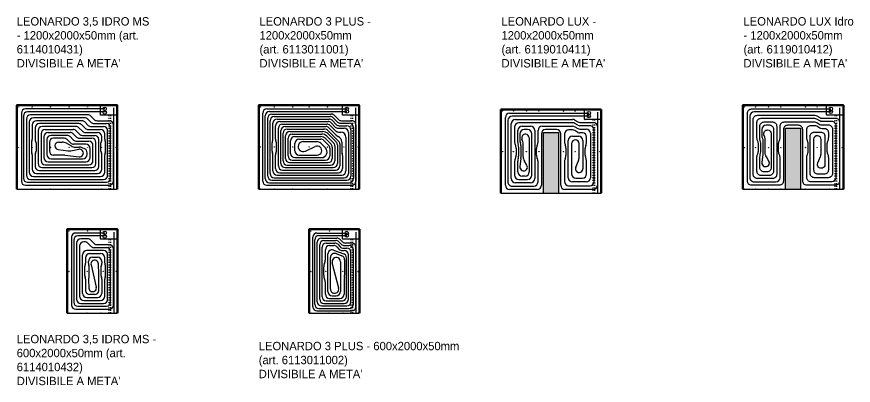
# Model space of a CAD drawing. Extents: x -1 to 18643, y 295 to 13407.
# Drawn here: x 8662 to 18643, y 8974 to 13372 of the extents above; entities that cross this region are included whole.
import ezdxf

# ---------------------------------------------------------------- set-up
doc = ezdxf.new("R2010")
doc.units = 0
doc.linetypes.add('ACAD_ISO03W100', pattern=[30, 12, -18])
doc.layers.get('0').update_dxf_attribs({"linetype": 'CONTINUOUS'})
doc.layers.add('Pannelli Leonardo', color=7, linetype='CONTINUOUS')
doc.styles.add('STYLE1', font='style1')

# ---------------------------------------------------------------- blocks, each defined once
blk = doc.blocks.new('LEO_30_120')
for p, q in [((-200, -115), (-200, 0)), ((0, -120), (-195, -120))]:
    blk.add_line(p, q)
at = {"color": 200}
for p, q in [((-1152.4, -905), (-1152.4, -95)), ((-1102.4, -45), (-150, -45)), ((-1072.4, -75), (-150, -75)), ((-1122.4, -875), (-1122.4, -125)), ((-1092.4, -845), (-1092.4, -155)), ((-1065, -815), (-1065, -185)), ((-1042.4, -105), (-335.5, -105)), ((-1015, -135), (-348, -135)), ((-980, -165), (-360.4, -165)), ((-950, -195), (-372.8, -195)), ((-325, -179.6), (-274.3, -230.4)), ((-312.6, -149.6), (-261.9, -200.4)), ((-300.2, -119.6), (-249.5, -170.4)), ((-214.1, -185), (-90.1, -185)), ((-1030, -406.2), (-1030, -215)), ((-1000, -406.2), (-1000, -245)), ((-965, -725), (-965, -275)), ((-915, -225), (-385.2, -225)), ((-885.1, -255), (-397.7, -255)), ((-860.1, -285), (-422.5, -285)), ((-362.3, -269.6), (-275, -357)), ((-349.9, -239.6), (-284.2, -305.4)), ((-337.5, -209.6), (-286.7, -260.4)), ((-251.4, -275), (-180.1, -275)), ((-239, -245), (-150.1, -245)), ((-226.5, -215), (-120.1, -215)), ((-100.1, -295), (-100.1, -845)), ((-70.1, -265), (-70.1, -875)), ((-40.1, -235), (-40.1, -905)), ((-935.1, -695), (-935.1, -305)), ((-910.1, -665), (-910.1, -335)), ((-880.1, -635), (-880.1, -365)), ((-850.1, -605), (-850.1, -395)), ((-830.1, -315), (-433.5, -315)), ((-800.1, -345), (-446, -345)), ((-770.1, -375), (-458.4, -375)), ((-401.8, -398.4), (-336.9, -463.3)), ((-389.4, -368.4), (-306.9, -450.9)), ((-377, -338.4), (-276.9, -438.4)), ((-365.9, -308.4), (-246.9, -427.4)), ((-248.8, -320), (-220.1, -320)), ((-160.1, -380), (-160.1, -785)), ((-130.1, -325), (-130.1, -815)), ((-1040.1, -550), (-1040.1, -450)), ((-989.9, -550), (-989.9, -450)), ((-820.1, -575), (-820.1, -425)), ((-769.9, -545), (-769.9, -455)), ((-719.9, -405), (-458.4, -405)), ((-669.9, -435), (-507.6, -435)), ((-643.8, -549), (-525.9, -492.1)), ((-459.9, -454.7), (-404.7, -510)), ((-423, -419.6), (-366.9, -475.7)), ((-322.3, -498.7), (-322.3, -635)), ((-292.3, -486.2), (-292.3, -665)), ((-262.3, -473.8), (-262.3, -695)), ((-232.3, -462.8), (-232.3, -725)), ((-210.1, -440), (-210.1, -550)), ((-1030, -785), (-1030, -593.8)), ((-1000, -755), (-1000, -593.8)), ((-719.9, -595), (-502.3, -595)), ((-352.3, -511.1), (-352.3, -605)), ((-830.1, -685), (-372.3, -685)), ((-800.1, -655), (-402.3, -655)), ((-770.1, -625), (-452.3, -625)), ((-200.1, -602), (-200.1, -755)), ((-915, -775), (-282.3, -775)), ((-885.1, -745), (-312.3, -745)), ((-860.1, -715), (-342.3, -715)), ((-1042.4, -895), (-150.1, -895)), ((-1015, -865), (-180.1, -865)), ((-980, -835), (-210.1, -835)), ((-950, -805), (-250.1, -805)), ((-1102.4, -955), (-90.1, -955)), ((-1072.4, -925), (-120.1, -925))]:
    blk.add_line(p, q, dxfattribs=at)
at = {"color": 252, "linetype": 'ACAD_ISO03W100'}
for p, q in [((-103, -120.2), (-103, -1000)), ((-81, -120.2), (-81, -1000))]:
    blk.add_line(p, q, dxfattribs=at)
at = {"color": 254}
blk.add_line((-1200, -1000), (0, -1000), dxfattribs=at)
blk.add_lwpolyline([(0, -1000), (0, -120.2), (-194.2, -120.2, -0.414214), (-199.2, -115.2), (-199.2, 0), (-1200, 0), (-1200, -1000)], format="xyb")
at = {"lineweight": 50}
blk.add_lwpolyline([(-1200, -1000), (-1200, 0), (0, 0), (0, -1000)], dxfattribs=at)
at = {"color": 30}
blk.add_lwpolyline([(-39.9, -1000), (-39.9, -33.1)], dxfattribs=at)
for centre in [(-1177.5, -20), (-1015, -20), (-795, -20), (-600, -20), (-380, -20), (-1177.5, -500), (-1015, -500), (-795, -500), (-600, -500), (-380, -500), (-185, -500), (-15, -500), (-1177.5, -1000), (-1015, -1000), (-795, -1000), (-600, -1000), (-380, -1000), (-185, -1000), (-15, -1000)]:
    blk.add_circle(centre, 1.75)
at = {"color": 11}
blk.add_circle((-150, -45), 20, dxfattribs=at)
at = {"color": 161}
blk.add_circle((-149.1, -75), 20, dxfattribs=at)
at = {"color": 200}
for centre, radius, start, end in [((-1102.4, -95), 50, 90, 180), ((-1072.4, -125), 50, 90, 180), ((-1042.4, -155), 50, 90, 180), ((-1015, -185), 50, 90, 180), ((-980, -215), 50, 90, 180), ((-950, -245), 50, 90, 180), ((-372.8, -245), 50, 45, 90), ((-360.4, -215), 50, 45, 90), ((-348, -185), 50, 45, 90), ((-335.5, -155), 50, 45, 90), ((-214.1, -135), 50, 225, 270), ((-90.1, -235), 50, 0, 90), ((-915, -275), 50, 90, 180), ((-885.1, -305), 50, 90, 180), ((-860.1, -335), 50, 90, 180), ((-422.5, -365), 80, 45, 90), ((-397.7, -305), 50, 45, 90), ((-385.2, -275), 50, 45, 90), ((-251.4, -225), 50, 225, 270), ((-239, -195), 50, 225, 270), ((-226.5, -165), 50, 225, 270), ((-180.1, -325), 50, 0, 90), ((-150.1, -295), 50, 0, 90), ((-120.1, -265), 50, 0, 90), ((-830.1, -365), 50, 90, 180), ((-800.1, -395), 50, 90, 180), ((-770.1, -425), 50, 90, 180), ((-458.4, -455), 80, 45, 90), ((-446, -425), 80, 45, 90), ((-433.5, -395), 80, 45, 90), ((-248.8, -270), 50, 225, 270), ((-221.9, -303.9), 75, 225, 245.09636), ((-285.1, -440), 75, 0, 65.09636), ((-220.1, -380), 60, 0, 90), ((-990.1, -450), 50, 154.02693, 180), ((-1080, -406.2), 50, 334.02693, 0), ((-950, -406.2), 50, 180, 205.97307), ((-1039.9, -450), 50, 0, 25.97307), ((-719.9, -455), 50, 90, 180), ((-669.9, -495), 60, 90, 295.77714), ((-502.3, -540.8), 54.2, 270, 115.77714), ((-507.6, -502.4), 67.4, 45, 90), ((-458.4, -455), 50, 45, 90), ((-402.3, -511.1), 50, 0, 45), ((-372.3, -498.7), 50, 0, 45), ((-342.3, -486.2), 50, 0, 45), ((-312.3, -473.8), 50, 0, 45), ((-282.3, -462.8), 50, 0, 45), ((-990.1, -550), 50, 180, 205.97307), ((-1080, -593.8), 50, 0, 25.97307), ((-950, -593.8), 50, 154.02693, 180), ((-1039.9, -550), 50, 334.02693, 0), ((-770.1, -575), 50, 180, 270), ((-719.9, -545), 50, 180, 270), ((-452.3, -557.6), 67.4, 270, 45), ((-140.1, -550), 70, 180, 201.78679), ((-270.1, -602), 70, 0, 21.78679), ((-885.1, -695), 50, 180, 270), ((-860.1, -665), 50, 180, 270), ((-830.1, -635), 50, 180, 270), ((-800.1, -605), 50, 180, 270), ((-402.3, -605), 50, 270, 0), ((-372.3, -635), 50, 270, 0), ((-342.3, -665), 50, 270, 0), ((-312.3, -695), 50, 270, 0), ((-980, -785), 50, 180, 270), ((-950, -755), 50, 180, 270), ((-915, -725), 50, 180, 270), ((-282.3, -725), 50, 270, 0), ((-250.1, -755), 50, 270, 0), ((-210.1, -785), 50, 270, 0), ((-1072.4, -875), 50, 180, 270), ((-1042.4, -845), 50, 180, 270), ((-1015, -815), 50, 180, 270), ((-180.1, -815), 50, 270, 0), ((-150.1, -845), 50, 270, 0), ((-120.1, -875), 50, 270, 0), ((-1102.4, -905), 50, 180, 270), ((-90.1, -905), 50, 270, 0)]:
    blk.add_arc(centre, radius, start, end, dxfattribs=at)
blk.add_arc((-195, -115), 5, 180, 270)
blk = doc.blocks.new('LEO_30_60')
at = {"linetype": 'Continuous'}
for p, q in [((-600.5, 0), (-600.5, -1000)), ((-200.3, 0), (-600.5, 0)), ((-200.3, -115.2), (-200.3, 0)), ((-0.5, -120.2), (-195.3, -120.2)), ((-0.5, -1000), (-0.5, -120.2))]:
    blk.add_line(p, q, dxfattribs=at)
at = {"color": 200}
for p, q in [((-555.5, -924.9), (-555.5, -95)), ((-505.5, -45), (-150.5, -45)), ((-483, -75), (-150.5, -75)), ((-533, -894.9), (-533, -125)), ((-503, -864.9), (-503, -155)), ((-473, -834.9), (-473, -185)), ((-453, -105), (-268.6, -105)), ((-423, -135), (-281, -135)), ((-395.5, -165), (-293.5, -165)), ((-355.4, -195), (-305.9, -195)), ((-258.1, -179.6), (-227.4, -210.4)), ((-245.7, -149.6), (-215, -180.4)), ((-233.2, -119.6), (-202.5, -150.4)), ((-179.6, -195), (-120.6, -195)), ((-90.6, -165), (-167.2, -165)), ((-445.5, -804.9), (-445.5, -215)), ((-405.4, -362.4), (-405.4, -245)), ((-375.4, -744.9), (-375.4, -295)), ((-308.3, -248), (-186, -292.5)), ((-278.3, -290.9), (-208.3, -316.3)), ((-270.5, -209.6), (-239.8, -240.4)), ((-204.5, -255), (-180.6, -255)), ((-192, -225), (-150.6, -225)), ((-100.6, -864.9), (-100.6, -275)), ((-70.6, -894.9), (-70.6, -245)), ((-40.6, -924.9), (-40.6, -215)), ((-345.4, -714.9), (-345.4, -337.8)), ((-225.6, -387.8), (-225.6, -744.9)), ((-175.4, -363.3), (-175.4, -550)), ((-153.1, -804.9), (-153.1, -339.5)), ((-130.6, -834.9), (-130.6, -305)), ((-425.6, -550), (-425.6, -450)), ((-246.9, -702.5), (-324, -400.2)), ((-405.4, -774.9), (-405.4, -637.6)), ((-183.1, -605), (-183.1, -774.9)), ((-325.4, -794.9), (-275.6, -794.9)), ((-423, -884.9), (-180.6, -884.9)), ((-395.5, -854.9), (-203.1, -854.9)), ((-355.4, -824.9), (-233.1, -824.9)), ((-505.5, -974.9), (-90.6, -974.9)), ((-483, -944.9), (-120.6, -944.9)), ((-453, -914.9), (-150.6, -914.9))]:
    blk.add_line(p, q, dxfattribs=at)
at = {"color": 252, "linetype": 'ACAD_ISO03W100'}
for p, q in [((-103, -120.2), (-103, -1000)), ((-81, -120.2), (-81, -1000))]:
    blk.add_line(p, q, dxfattribs=at)
at = {"color": 254, "linetype": 'Continuous'}
blk.add_line((-600.5, -1000), (-0.5, -1000), dxfattribs=at)
at = {"lineweight": 50}
blk.add_lwpolyline([(-600.5, -1000), (-600.5, 0), (0, 0), (0, -1000)], dxfattribs=at)
at = {"color": 30}
blk.add_lwpolyline([(-39.9, -1000), (-39.9, -33.1)], dxfattribs=at)
for centre in [(-578.5, -20), (-356.6, -20), (-578.5, -504), (-401.1, -504), (-196.3, -504), (-14.9, -504), (-578.5, -1000), (-361.6, -1000), (-196.3, -1000), (-14.9, -1000)]:
    blk.add_circle(centre, 1.75)
at = {"color": 11}
blk.add_circle((-150.5, -45), 20, dxfattribs=at)
at = {"color": 161}
blk.add_circle((-150.5, -75), 20, dxfattribs=at)
at = {"color": 200}
for centre, radius, start, end in [((-505.5, -95), 50, 90, 180), ((-483, -125), 50, 90, 180), ((-453, -155), 50, 90, 180), ((-423, -185), 50, 90, 180), ((-395.5, -215), 50, 90, 180), ((-355.4, -245), 50, 90, 180), ((-305.9, -245), 50, 45, 90), ((-293.5, -215), 50, 45, 90), ((-281, -185), 50, 45, 90), ((-268.6, -155), 50, 45, 90), ((-179.6, -145), 50, 225, 270), ((-167.2, -115), 50, 225, 270), ((-120.6, -245), 50, 0, 90), ((-90.6, -215), 50, 0, 90), ((-325.4, -295), 50, 70, 180), ((-295.4, -337.8), 50, 70, 180), ((-204.5, -205), 50, 225, 270), ((-192, -175), 50, 225, 270), ((-203.1, -339.5), 50, 0, 70), ((-180.6, -305), 50, 0, 90), ((-150.6, -275), 50, 0, 90), ((-505.4, -362.4), 100, 334.02693, 0), ((-275.6, -387.8), 50, 0, 194.30571), ((-225.4, -363.3), 50, 0, 70), ((-325.6, -450), 100, 154.02693, 180), ((-325.6, -550), 100, 180, 205.97307), ((-505.4, -637.6), 100, 0, 25.97307), ((-83.1, -605), 100, 164.04961, 180), ((-275.4, -550), 100, 344.04961, 0), ((-355.4, -774.9), 50, 180, 270), ((-325.4, -744.9), 50, 180, 270), ((-295.4, -714.9), 50, 180, 14.30571), ((-275.6, -744.9), 50, 270, 0), ((-233.1, -774.9), 50, 270, 0), ((-483, -894.9), 50, 180, 270), ((-453, -864.9), 50, 180, 270), ((-423, -834.9), 50, 180, 270), ((-395.5, -804.9), 50, 180, 270), ((-203.1, -804.9), 50, 270, 0), ((-180.6, -834.9), 50, 270, 0), ((-150.6, -864.9), 50, 270, 0), ((-120.6, -894.9), 50, 270, 0), ((-505.5, -924.9), 50, 180, 270), ((-90.6, -924.9), 50, 270, 0)]:
    blk.add_arc(centre, radius, start, end, dxfattribs=at)
at = {"linetype": 'Continuous'}
blk.add_arc((-195.3, -115.2), 5.01, 180, 270, dxfattribs=at)
blk = doc.blocks.new('LEO_35_120_IDRO')
at = {"color": 93}
for p, q in [((-1145, -95), (-1145, -905)), ((-150, -45), (-1095, -45)), ((-150, -80), (-1070, -80)), ((-1120, -130), (-1120, -870)), ((-1085, -165), (-1085, -835)), ((-352.8, -115), (-1035, -115)), ((-387.8, -150), (-1000, -150)), ((-422.8, -185), (-965, -185)), ((-311.7, -205.4), (-352.4, -164.6)), ((-276.7, -170.4), (-317.4, -129.6)), ((-241.4, -185), (-95, -185)), ((-1050, -200), (-1050, -800)), ((-1015, -235), (-1015, -406.4)), ((-980, -270), (-980, -406.4)), ((-457.8, -220), (-930, -220)), ((-492.8, -255), (-895, -255)), ((-860, -290), (-527.8, -290)), ((-416.7, -310.4), (-457.4, -269.6)), ((-381.7, -275.4), (-422.4, -234.6)), ((-346.7, -240.4), (-387.4, -199.6)), ((-346.4, -290), (-200, -290)), ((-311.4, -255), (-165, -255)), ((-276.4, -220), (-130, -220)), ((-80, -870), (-80, -270)), ((-45, -905), (-45, -235)), ((-945, -305), (-945, -695)), ((-910, -340), (-910, -660)), ((-875, -375), (-875, -625)), ((-825, -325), (-562.8, -325)), ((-597.8, -360), (-790, -360)), ((-632.8, -395), (-760, -395)), ((-521.7, -415.4), (-562.4, -374.6)), ((-486.7, -380.4), (-527.4, -339.6)), ((-451.7, -345.4), (-492.4, -304.6)), ((-451.4, -395), (-305, -395)), ((-416.4, -360), (-270, -360)), ((-381.4, -325), (-235, -325)), ((-185, -406.4), (-185, -375)), ((-150, -406.4), (-150, -340)), ((-115, -835), (-115, -305)), ((-1025, -450), (-1025, -550)), ((-970, -450), (-970, -550)), ((-840, -410), (-840, -590)), ((-810, -445), (-810, -545)), ((-699.8, -440), (-659.6, -440)), ((-551.9, -485.9), (-607.1, -454.1)), ((-556.7, -450.4), (-597.4, -409.6)), ((-375, -465), (-521.4, -465)), ((-486.4, -430), (-340, -430)), ((-290, -660), (-290, -480)), ((-255, -695), (-255, -445)), ((-220, -730), (-220, -410)), ((-195, -550), (-195, -450)), ((-140, -550), (-140, -450)), ((-1015, -593.6), (-1015, -765)), ((-980, -593.6), (-980, -730)), ((-627.5, -595), (-760, -595)), ((-705.5, -529.6), (-585.6, -545)), ((-626.9, -595), (-455.1, -614.7)), ((-589.1, -545), (-552.6, -545)), ((-553.6, -545.1), (-458.9, -525.9)), ((-499.4, -500), (-456.3, -500)), ((-417, -507.6), (-394.4, -516.8)), ((-360, -590), (-360, -567.8)), ((-325, -625), (-325, -515)), ((-185, -765), (-185, -593.6)), ((-150, -800), (-150, -593.6)), ((-825, -675), (-375, -675)), ((-790, -640), (-410, -640)), ((-930, -780), (-270, -780)), ((-895, -745), (-305, -745)), ((-860, -710), (-340, -710)), ((-1035, -885), (-165, -885)), ((-1000, -850), (-200, -850)), ((-965, -815), (-235, -815)), ((-1095, -955), (-95, -955)), ((-1070, -920), (-130, -920))]:
    blk.add_line(p, q, dxfattribs=at)
at = {"color": 252, "linetype": 'ACAD_ISO03W100'}
for p, q in [((-103, -120.2), (-103, -1000)), ((-81, -120.2), (-81, -1000))]:
    blk.add_line(p, q, dxfattribs=at)
at = {"color": 254}
blk.add_line((-1200, -1000), (0, -1000), dxfattribs=at)
blk.add_lwpolyline([(0, -1000), (0, -120.2), (-194.2, -120.2, -0.414214), (-199.2, -115.2), (-199.2, 0), (-1200, 0), (-1200, -1000)], format="xyb")
at = {"lineweight": 50}
blk.add_lwpolyline([(-1200, -1000), (-1200, 0), (0, 0), (0, -1000)], dxfattribs=at)
at = {"color": 30}
blk.add_lwpolyline([(-39.9, -1000), (-39.9, -33.1)], dxfattribs=at)
for centre in [(-1178.7, -20), (-1016.9, -20), (-796.4, -20), (-576, -20), (-355.5, -20), (-1178.7, -504), (-1016.9, -504), (-796.4, -504), (-576, -504), (-355.5, -504), (-190.2, -504), (-13.8, -504), (-1178.7, -1000), (-1016.9, -1000), (-796.4, -1000), (-576, -1000), (-355.5, -1000), (-190.2, -1000), (-13.8, -1000)]:
    blk.add_circle(centre, 1.75)
at = {"color": 11}
blk.add_circle((-149.1, -43), 20, dxfattribs=at)
at = {"color": 161}
blk.add_circle((-149.1, -87.9), 20, dxfattribs=at)
at = {"color": 93}
for centre, radius, start, end in [((-1095, -95), 50, 90, 180), ((-1070, -130), 50, 90, 180), ((-1035, -165), 50, 90, 180), ((-1000, -200), 50, 90, 180), ((-965, -235), 50, 90, 180), ((-422.8, -235), 50, 45, 90), ((-387.8, -200), 50, 45, 90), ((-352.8, -165), 50, 45, 90), ((-241.4, -135), 50, 225, 270), ((-95, -235), 50, 0, 90), ((-930, -270), 50, 90, 180), ((-895, -305), 50, 90, 180), ((-860, -340), 50, 90, 180), ((-527.8, -340), 50, 45, 90), ((-492.8, -305), 50, 45, 90), ((-457.8, -270), 50, 45, 90), ((-346.4, -240), 50, 225, 270), ((-311.4, -205), 50, 225, 270), ((-276.4, -170), 50, 225, 270), ((-200, -340), 50, 0, 90), ((-165, -305), 50, 0, 90), ((-130, -270), 50, 0, 90), ((-825, -375), 50, 90, 180), ((-790, -410), 50, 90, 180), ((-760, -445), 50, 90, 180), ((-632.8, -445), 50, 45, 90), ((-597.8, -410), 50, 45, 90), ((-562.8, -375), 50, 45, 90), ((-451.4, -345), 50, 225, 270), ((-416.4, -310), 50, 225, 270), ((-381.4, -275), 50, 225, 270), ((-305, -445), 50, 0, 90), ((-270, -410), 50, 0, 90), ((-235, -375), 50, 0, 90), ((-975, -450), 50, 154.15807, 180), ((-1065, -406.4), 50, 334.15807, 0), ((-930, -406.4), 50, 180, 205.84193), ((-1020, -450), 50, 0, 25.84193), ((-699.8, -485), 45, 90, 262.49675), ((-659.6, -545), 105, 60, 90), ((-521.4, -415), 50, 225, 270), ((-499.4, -395), 105, 240, 270), ((-486.4, -380), 50, 225, 270), ((-375, -515), 50, 0, 90), ((-340, -480), 50, 0, 90), ((-145, -450), 50, 154.15807, 180), ((-235, -406.4), 50, 334.15807, 0), ((-100, -406.4), 50, 180, 205.84193), ((-190, -450), 50, 0, 25.84193), ((-975, -550), 50, 180, 205.84193), ((-1065, -593.6), 50, 0, 25.84193), ((-930, -593.6), 50, 154.15807, 180), ((-1020, -550), 50, 334.15807, 0), ((-790, -590), 50, 180, 270), ((-760, -545), 50, 180, 270), ((-450, -570), 45, 263.4671, 101.47256), ((-456.3, -605), 105, 68, 90), ((-410, -590), 50, 270, 0), ((-415, -567.8), 55, 0, 68), ((-145, -550), 50, 180, 205.84193), ((-235, -593.6), 50, 0, 25.84193), ((-100, -593.6), 50, 154.15807, 180), ((-190, -550), 50, 334.15807, 0), ((-895, -695), 50, 180, 270), ((-860, -660), 50, 180, 270), ((-825, -625), 50, 180, 270), ((-375, -625), 50, 270, 0), ((-340, -660), 50, 270, 0), ((-305, -695), 50, 270, 0), ((-965, -765), 50, 180, 270), ((-930, -730), 50, 180, 270), ((-270, -730), 50, 270, 0), ((-235, -765), 50, 270, 0), ((-1070, -870), 50, 180, 270), ((-1035, -835), 50, 180, 270), ((-1000, -800), 50, 180, 270), ((-200, -800), 50, 270, 0), ((-165, -835), 50, 270, 0), ((-130, -870), 50, 270, 0), ((-1095, -905), 50, 180, 270), ((-95, -905), 50, 270, 0)]:
    blk.add_arc(centre, radius, start, end, dxfattribs=at)
blk = doc.blocks.new('LEO_35_60_IDRO')
at = {"linetype": 'Continuous'}
for p, q in [((-600.5, 0), (-600.5, -1000)), ((-200.3, 0), (-600.5, 0)), ((-200.3, -115.2), (-200.3, 0)), ((-0.5, -120.2), (-195.3, -120.2)), ((-0.5, -1000), (-0.5, -120.2))]:
    blk.add_line(p, q, dxfattribs=at)
for p, q in [((-580.6, -20), (-576.4, -20)), ((-578.5, -17.9), (-578.5, -22.1)), ((-358.7, -20), (-354.5, -20)), ((-356.6, -17.9), (-356.6, -22.1))]:
    blk.add_line(p, q)
at = {"color": 93}
for p, q in [((-545.5, -95), (-545.5, -905)), ((-150.5, -45), (-495.5, -45)), ((-150.5, -80), (-470.5, -80)), ((-520.5, -130), (-520.5, -870)), ((-485.5, -165), (-485.5, -835)), ((-353.2, -115), (-435.5, -115)), ((-388.2, -150), (-400.5, -150)), ((-312.2, -205.4), (-352.9, -164.6)), ((-277.2, -170.4), (-315.9, -131.6)), ((-95.5, -185), (-241.8, -185)), ((-450.5, -200), (-450.5, -800)), ((-165.5, -255), (-365.5, -255)), ((-330.5, -290), (-200.5, -290)), ((-130.5, -220), (-276.8, -220)), ((-80.5, -870), (-80.5, -270)), ((-45.5, -905), (-45.5, -235)), ((-415.5, -765), (-415.5, -305)), ((-380.5, -340), (-380.5, -404.2)), ((-345.5, -405), (-345.5, -385)), ((-295.5, -335), (-235.5, -335)), ((-185.5, -385), (-185.5, -404.2)), ((-150.5, -404.2), (-150.5, -340)), ((-115.5, -835), (-115.5, -305)), ((-390.5, -450), (-390.5, -550)), ((-335.5, -550.9), (-335.5, -450.9)), ((-314.3, -425.4), (-251.7, -689.6)), ((-220.5, -534.8), (-225.5, -413.1)), ((-195.5, -450), (-195.5, -550)), ((-140.5, -550), (-140.5, -450)), ((-380.5, -595.8), (-380.5, -730)), ((-220.5, -730), (-220.5, -535)), ((-185.5, -595), (-185.5, -765)), ((-150.5, -800), (-150.5, -595.8)), ((-345.4, -599.4), (-340.4, -702.2)), ((-270.5, -780), (-330.5, -780)), ((-435.5, -885), (-165.5, -885)), ((-400.5, -850), (-200.5, -850)), ((-365.5, -815), (-235.5, -815)), ((-495.5, -955), (-95.5, -955)), ((-470.5, -920), (-130.5, -920))]:
    blk.add_line(p, q, dxfattribs=at)
at = {"color": 252, "linetype": 'ACAD_ISO03W100'}
for p, q in [((-103, -120.2), (-103, -1000)), ((-81, -120.2), (-81, -1000))]:
    blk.add_line(p, q, dxfattribs=at)
at = {"color": 254, "linetype": 'Continuous'}
blk.add_line((-600.5, -1000), (-0.5, -1000), dxfattribs=at)
at = {"lineweight": 50}
blk.add_lwpolyline([(-600.5, -1000), (-600.5, 0), (0, 0), (0, -1000)], dxfattribs=at)
at = {"color": 30}
blk.add_lwpolyline([(-39.9, -1000), (-39.9, -33.1)], dxfattribs=at)
for centre in [(-578.5, -20), (-578.5, -20), (-356.6, -20), (-356.6, -20), (-578.5, -504), (-361.6, -504), (-168.2, -504), (-14.9, -504), (-578.5, -1000), (-361.6, -1000), (-196.3, -1000), (-14.9, -1000)]:
    blk.add_circle(centre, 1.75)
at = {"color": 11}
blk.add_circle((-150.2, -43), 20, dxfattribs=at)
at = {"color": 161}
blk.add_circle((-150.2, -87.9), 20, dxfattribs=at)
at = {"color": 93}
for centre, radius, start, end in [((-495.5, -95), 50, 90, 180), ((-470.5, -130), 50, 90, 180), ((-435.5, -165), 50, 90, 180), ((-400.5, -200), 50, 90, 180), ((-388.2, -200), 50, 45, 90), ((-353.2, -165), 50, 42.13175, 90), ((-241.8, -135), 50, 225, 270), ((-95.5, -235), 50, 0, 90), ((-365.5, -305), 50, 90, 180), ((-330.5, -340), 50, 90, 180), ((-276.8, -170), 50, 225, 270), ((-200.5, -340), 50, 0, 90), ((-165.5, -305), 50, 0, 90), ((-130.5, -270), 50, 0, 90), ((-295.5, -385), 50, 90, 180), ((-270.5, -415), 45, 2.36562, 193.32244), ((-235.5, -385), 50, 0, 90), ((-335.5, -450), 55, 155.38002, 180), ((-435.5, -404.2), 55, 335.38002, 360), ((-290.5, -405), 55, 180, 204.61998), ((-390.5, -450.9), 55, 0, 24.61998), ((-140.5, -450), 55, 155.38002, 180), ((-240.5, -404.2), 55, 335.38002, 0), ((-95.5, -404.2), 55, 180.82606, 204.61998), ((-195.5, -450), 55, 0, 24.61998), ((-335.5, -550), 55, 180, 204.61998), ((-435.5, -595.8), 55, 0, 24.61998), ((-290.5, -596.7), 55, 155.38002, 182.77737), ((-390.5, -550.9), 55, 335.38002, 0), ((-140.5, -550), 55, 180, 204.61998), ((-240.5, -595.8), 55, 0.82606, 24.61998), ((-95.5, -595.8), 55, 155.38002, 179.17394), ((-195.5, -550), 55, 335.38002, 0), ((-295.5, -700), 45, 182.77737, 13.32244), ((-365.5, -765), 50, 180, 270), ((-330.5, -730), 50, 180, 270), ((-270.5, -730), 50, 270, 0), ((-235.5, -765), 50, 270, 0), ((-470.5, -870), 50, 180, 270), ((-435.5, -835), 50, 180, 270), ((-400.5, -800), 50, 180, 270), ((-200.5, -800), 50, 270, 0), ((-165.5, -835), 50, 270, 0), ((-130.5, -870), 50, 270, 0), ((-495.5, -905), 50, 180, 270), ((-95.5, -905), 50, 270, 0)]:
    blk.add_arc(centre, radius, start, end, dxfattribs=at)
at = {"linetype": 'Continuous'}
blk.add_arc((-195.3, -115.2), 5.01, 180, 270, dxfattribs=at)
blk = doc.blocks.new('LEO_LUX_120_IDRO')
at = {"transparency": 33554483}
h = blk.add_hatch(color=253, dxfattribs=at)
h.dxf.hatch_style = 1
h.paths.add_polyline_path([(-510, -275), (-690, -275), (-690, -1000), (-510, -1000)])
at = {"color": 252, "linetype": 'ACAD_ISO03W100'}
for p, q in [((-103, -120.2), (-103, -1000)), ((-81, -120.2), (-81, -1000))]:
    blk.add_line(p, q, dxfattribs=at)
at = {"color": 254}
for p, q in [((-690, -1000), (-690, -275)), ((-690, -275), (-510, -275)), ((-510, -275), (-510, -1000)), ((-1200, -1000), (0, -1000)), ((-690, -1000), (-510, -1000))]:
    blk.add_line(p, q, dxfattribs=at)
blk.add_lwpolyline([(0, -1000), (0, -120.2), (-194.2, -120.2, -0.414214), (-199.2, -115.2), (-199.2, 0), (-1200, 0), (-1200, -1000)], format="xyb")
at = {"lineweight": 50}
blk.add_lwpolyline([(-1200, -1000), (-1200, 0), (0, 0), (0, -1000)], dxfattribs=at)
at = {"color": 93}
blk.add_lwpolyline([(-150, -80), (-1065, -80, 0.414212), (-1115, -130), (-1115, -865, 0.415315), (-1065, -915), (-805, -915, 0.383748), (-755, -865), (-755, -630.6, 0.092989), (-762.1, -592.6), (-765.4, -584.3, -0.092989), (-772.5, -546.2), (-772.5, -465.6, -0.092989), (-765.4, -427.6), (-762.1, -419.3, 0.092989), (-755, -381.2), (-755, -250, -0.414214), (-705, -200), (-342, -200, -0.131652), (-317, -206.7), (-279.5, -228.3, 0.131652), (-254.5, -235), (-180, -235, -0.414214), (-130, -285), (-130, -815, -0.414214), (-180, -865), (-345, -865, -0.414214), (-395, -815), (-395, -370, -0.414214), (-345, -320), (-270, -320, -0.414214), (-220, -370), (-220, -709.8, -1.202394), (-306.1, -689.5), (-273, -612.6, 0.101913), (-264.5, -571.1), (-264.5, -408.7, 0.976787), (-354.5, -406.6), (-354.5, -770, 0.414214), (-304.5, -820), (-225, -820, 0.414214), (-175, -770), (-175, -628.8, 0.092989), (-182.1, -590.7), (-185.4, -582.4, -0.092989), (-192.5, -544.4), (-192.5, -465.6, -0.092989), (-185.4, -427.6), (-182.1, -419.3, 0.092989), (-175, -381.2), (-175, -330, 0.414214), (-225, -280), (-254.5, -280, -0.131652), (-279.5, -273.3), (-317, -251.7, 0.131652), (-342, -245), (-390, -245, 0.414214), (-440, -295), (-440, -379.4, 0.092989), (-432.9, -417.4), (-429.6, -425.7, -0.092989), (-422.5, -463.8), (-422.5, -546.2, -0.092989), (-429.6, -584.3), (-432.9, -592.6, 0.092989), (-440, -630.6), (-440, -860, 0.414214), (-390, -910), (-135, -910, 0.414209), (-85, -860), (-85, -245, 0.414215), (-135, -195), (-254.5, -195, -0.131652), (-279.5, -188.3), (-317, -166.7, 0.131652), (-342, -160), (-985, -160, 0.414214), (-1035, -210), (-1035, -379.4, 0.092989), (-1027.9, -417.4), (-1024.6, -425.7, -0.100212), (-1017.5, -463.8), (-1017.5, -544.4, -0.092989), (-1024.6, -582.4), (-1027.9, -590.7, 0.092989), (-1035, -628.8), (-1035, -785, 0.414214), (-985, -835), (-880, -835, 0.414214), (-830, -785), (-830, -290, 0.414214), (-880, -240), (-922, -240, 0.413719), (-972.1, -290), (-972.1, -363, 0.077368), (-966.2, -397.7, -0.080093), (-960.7, -431.3), (-960.7, -574.8, -0.026977), (-961.3, -586.1), (-971.8, -683.6, 1.376714), (-888.1, -666), (-917.7, -616.2, -0.135077), (-932.5, -562.5), (-932.5, -416.4, 0.081661), (-938, -382.8), (-947.6, -354.4, -0.530741), (-902.6, -295.1, -0.399738), (-860, -340), (-860, -745, -0.414214), (-910, -795), (-945.5, -795, -0.414214), (-995.5, -745), (-995.5, -618.3, -0.076991), (-990.6, -586.6, 0.092093), (-986.2, -556.3), (-986.2, -453.7, 0.074761), (-990.9, -422.8, -0.074761), (-995.5, -391.9), (-995.5, -250, -0.414214), (-945.5, -200), (-845, -200, -0.414214), (-795, -250), (-795, -825, -0.414214), (-845, -875), (-1025, -875, -0.414214), (-1075, -825), (-1075, -170, -0.414214), (-1025, -120), (-342, -120, -0.131652), (-317, -126.7), (-279.5, -148.3, 0.131652), (-254.5, -155), (-95, -155, -0.414214), (-45, -205), (-45, -905, -0.414214), (-95, -955), (-435, -955, -0.414214), (-485, -905), (-485, -290, 0.414214), (-535, -240), (-665, -240, 0.414214), (-715, -290), (-715, -905, -0.414214), (-765, -955), (-1095, -955, -0.414214), (-1145, -905), (-1145, -95, -0.414214), (-1095, -45), (-150, -45)], format="xyb", dxfattribs=at)
at = {"color": 30}
blk.add_lwpolyline([(-39.9, -1000), (-39.9, -33.1)], dxfattribs=at)
at = {"linetype": 'Continuous'}
for centre in [(-1177.5, -20), (-1049, -20), (-894, -20), (-744, -20), (-451, -20), (-312.5, -20), (-1177.5, -505), (-1049, -505), (-894, -505), (-744, -505), (-451, -505), (-312.5, -505), (-15, -505), (-1177.5, -1000), (-1049, -1000), (-894, -1000), (-744, -1000), (-451, -1000), (-312.5, -1000), (-162.5, -1000), (-15, -1000)]:
    blk.add_circle(centre, 1.75, dxfattribs=at)
at = {"color": 161}
blk.add_circle((-150, -80), 20, dxfattribs=at)
at = {"color": 11}
blk.add_circle((-149.1, -43), 20, dxfattribs=at)
blk = doc.blocks.new('LEO_LUX_120')
at = {"transparency": 33554483}
h = blk.add_hatch(color=253, dxfattribs=at)
h.dxf.hatch_style = 1
h.paths.add_polyline_path([(-510, -275), (-690, -275), (-690, -1000), (-510, -1000)])
for p, q in [((-199.2, 0), (-1200, 0)), ((-1200, 0), (-1200, -1000)), ((-199.2, -115.2), (-199.2, 0)), ((0, -120.2), (-194.2, -120.2)), ((0, -1000), (0, -120.2))]:
    blk.add_line(p, q)
at = {"lineweight": 50}
for p, q in [((-1200, -1000), (-1200, 0)), ((-1200, 0), (0, 0)), ((0, 0), (0, -1000))]:
    blk.add_line(p, q, dxfattribs=at)
at = {"color": 152}
for p, q in [((-1145, -905), (-1145, -95)), ((-1095, -45), (-150, -45)), ((-150, -80), (-1065, -80)), ((-1115, -130), (-1115, -865)), ((-1075, -825), (-1075, -170)), ((-1025, -120), (-342, -120)), ((-342, -160), (-985, -160)), ((-317, -126.7), (-279.5, -148.3)), ((-279.5, -188.3), (-317, -166.7)), ((-254.5, -155), (-95, -155)), ((-135, -195), (-254.5, -195)), ((-1035, -210), (-1035, -379.4)), ((-995.5, -391.9), (-995.5, -250)), ((-972.1, -290), (-972.1, -363)), ((-945.5, -200), (-845, -200)), ((-880, -240), (-922, -240)), ((-830, -785), (-830, -290)), ((-795, -250), (-795, -825)), ((-755, -381.2), (-755, -250)), ((-715, -290), (-715, -905)), ((-705, -200), (-342, -200)), ((-535, -240), (-665, -240)), ((-485, -905), (-485, -290)), ((-440, -295), (-440, -379.4)), ((-342, -245), (-390, -245)), ((-317, -206.7), (-279.5, -228.3)), ((-279.5, -273.3), (-317, -251.7)), ((-254.5, -235), (-180, -235)), ((-225, -280), (-254.5, -280)), ((-130, -285), (-130, -815)), ((-85, -860), (-85, -245)), ((-45, -205), (-45, -905)), ((-938, -382.8), (-947.6, -354.4)), ((-860, -340), (-860, -745)), ((-395, -815), (-395, -370)), ((-345, -320), (-270, -320)), ((-220, -370), (-220, -709.8)), ((-175, -381.2), (-175, -330)), ((-1027.9, -417.4), (-1024.6, -425.7)), ((-1017.5, -463.8), (-1017.5, -544.4)), ((-986.2, -556.3), (-986.2, -453.7)), ((-960.7, -431.3), (-960.7, -574.8)), ((-932.5, -562.5), (-932.5, -416.4)), ((-772.5, -546.2), (-772.5, -465.6)), ((-765.4, -427.6), (-762.1, -419.3)), ((-432.9, -417.4), (-429.6, -425.7)), ((-422.5, -463.8), (-422.5, -546.2)), ((-354.5, -406.6), (-354.5, -770)), ((-264.5, -571.1), (-264.5, -408.7)), ((-192.5, -544.4), (-192.5, -465.6)), ((-185.4, -427.6), (-182.1, -419.3)), ((-1024.6, -582.4), (-1027.9, -590.7)), ((-961.3, -586.1), (-971.8, -683.6)), ((-762.1, -592.6), (-765.4, -584.3)), ((-429.6, -584.3), (-432.9, -592.6)), ((-182.1, -590.7), (-185.4, -582.4)), ((-1035, -628.8), (-1035, -785)), ((-995.5, -745), (-995.5, -618.3)), ((-888.1, -666), (-917.7, -616.2)), ((-755, -865), (-755, -630.6)), ((-440, -630.6), (-440, -860)), ((-306.1, -689.5), (-273, -612.6)), ((-175, -770), (-175, -628.8)), ((-910, -795), (-945.5, -795)), ((-845, -875), (-1025, -875)), ((-985, -835), (-880, -835)), ((-180, -865), (-345, -865)), ((-304.5, -820), (-225, -820)), ((-765, -955), (-1095, -955)), ((-1065, -915), (-805, -915)), ((-95, -955), (-435, -955)), ((-390, -910), (-135, -910))]:
    blk.add_line(p, q, dxfattribs=at)
at = {"color": 30}
blk.add_line((-39.9, -1000), (-39.9, -33.1), dxfattribs=at)
at = {"color": 252, "linetype": 'ACAD_ISO03W100'}
for p, q in [((-103, -120.2), (-103, -1000)), ((-81, -120.2), (-81, -1000))]:
    blk.add_line(p, q, dxfattribs=at)
at = {"color": 254}
for p, q in [((-690, -1000), (-690, -275)), ((-690, -275), (-510, -275)), ((-510, -275), (-510, -1000)), ((-1200, -1000), (0, -1000)), ((-690, -1000), (-510, -1000))]:
    blk.add_line(p, q, dxfattribs=at)
at = {"linetype": 'Continuous'}
for centre in [(-1177.5, -20), (-1049, -20), (-894, -20), (-744, -20), (-451, -20), (-312.5, -20), (-1177.5, -505), (-1049, -505), (-894, -505), (-744, -505), (-451, -505), (-312.5, -505), (-15, -505), (-1177.5, -1000), (-1049, -1000), (-894, -1000), (-744, -1000), (-451, -1000), (-312.5, -1000), (-162.5, -1000), (-15, -1000)]:
    blk.add_circle(centre, 1.75, dxfattribs=at)
at = {"color": 161}
blk.add_circle((-150, -80), 20, dxfattribs=at)
at = {"color": 11}
blk.add_circle((-149.1, -43), 20, dxfattribs=at)
at = {"color": 152}
for centre, radius, start, end in [((-1095, -95), 50, 90, 180), ((-1065, -130), 50, 90.00031, 180), ((-1025, -170), 50, 90, 180), ((-985, -210), 50, 90, 180), ((-342, -170), 50, 60, 90), ((-342, -210), 50, 60, 90), ((-254.5, -105), 50, 240, 270), ((-254.5, -145), 50, 240, 270), ((-135, -245), 50, 359.99964, 90), ((-95, -205), 50, 0, 90), ((-945.5, -250), 50, 90, 180), ((-922, -290.1), 50.1, 90.02677, 179.92994), ((-905.1, -340), 44.9, 86.88355, 198.71051), ((-904.9, -340), 44.9, 359.9421, 87.09603), ((-880, -290), 50, 0, 90), ((-845, -250), 50, 0, 90), ((-705, -250), 50, 90, 180), ((-665, -290), 50, 90, 180), ((-535, -290), 50, 360, 90), ((-390, -295), 50, 90, 180), ((-342, -250), 50, 60, 90), ((-342, -295), 50, 60, 90), ((-254.5, -185), 50, 240, 270), ((-254.5, -230), 50, 240, 270), ((-225, -330), 50, 0, 90), ((-180, -285), 50, 0, 90), ((-930, -379.4), 105, 180, 201.25051), ((-890.5, -391.9), 105, 180, 197.10204), ((-857.6, -361.4), 114.5, 180.7962, 198.49249), ((-1067.7, -431.7), 107, 0.17854, 18.4954), ((-1037.5, -416.4), 105, 0, 18.67394), ((-860, -381.2), 105, 338.74949, 0), ((-335, -379.4), 105, 180, 201.25051), ((-345, -370), 50, 90, 180), ((-309.5, -408.7), 45, 0, 177.30888), ((-270, -370), 50, 0, 90), ((-280, -381.2), 105, 338.74949, 0), ((-1115.1, -462.4), 97.6, 359.17997, 22.07054), ((-1091.2, -453.7), 105, 360, 17.10204), ((-667.5, -465.6), 105, 158.74949, 180), ((-527.5, -463.8), 105, 0, 21.25051), ((-87.5, -465.6), 105, 158.74949, 180), ((-930, -628.8), 105, 158.74949, 180), ((-1122.5, -544.4), 105, 338.74949, 0), ((-890.5, -618.3), 105, 162.38972, 180), ((-1069.8, -559.7), 83.6, 341.26178, 2.30865), ((-1065.7, -574.8), 105, 353.81885, 0), ((-827.5, -562.5), 105, 180, 210.77115), ((-667.5, -546.2), 105, 180, 201.25051), ((-860, -630.6), 105, 0, 21.25051), ((-335, -630.6), 105, 158.74949, 180), ((-527.5, -546.2), 105, 338.74949, 0), ((-369.5, -571.1), 105, 336.72357, 0), ((-87.5, -544.4), 105, 180, 201.25051), ((-280, -628.8), 105, 0, 21.25051), ((-927.1, -688.4), 45, 173.85072, 29.87704), ((-264.9, -707.6), 45, 156.2691, 357.27144), ((-985, -785), 50, 180, 270), ((-945.5, -745), 50, 180, 270), ((-910, -745), 50, 270, 360), ((-880, -785), 50, 270, 0), ((-304.5, -770), 50, 180, 270), ((-225, -770), 50, 270, 0), ((-1065.1, -865.1), 49.9, 179.89232, 270.10768), ((-1025, -825), 50, 180, 270), ((-845, -825), 50, 270, 0), ((-807.8, -862.2), 52.8, 273.01155, 356.98845), ((-390, -860), 50, 180, 270), ((-345, -815), 50, 180, 270), ((-180, -815), 50, 270, 0), ((-135, -860), 50, 270.0006, 359.99964), ((-1095, -905), 50, 180, 270), ((-765, -905), 50, 270, 0), ((-435, -905), 50, 180, 270), ((-95, -905), 50, 270, 0)]:
    blk.add_arc(centre, radius, start, end, dxfattribs=at)
blk.add_arc((-194.2, -115.2), 5.01, 180, 270)

msp = doc.modelspace()

# ---------------------------------------------------------------- block references
at = {"layer": 'Pannelli Leonardo', "linetype": 'Continuous'}
for name, p in [('LEO_35_120_IDRO', (9861.8, 12316)), ('LEO_30_120', (12749.3, 12316)), ('LEO_LUX_120_IDRO', (18524.2, 12316)), ('LEO_LUX_120', (15636.7, 12265.6)), ('LEO_35_60_IDRO', (9862.3, 10836)), ('LEO_30_60', (12749.8, 10836))]:
    msp.add_blockref(name, p, dxfattribs=at)

# ---------------------------------------------------------------- texts
at = {"layer": 'Pannelli Leonardo', "char_height": 100, "attachment_point": 4, "style": 'STYLE1'}
for s, insert, width in [("LEONARDO 3,5 IDRO MS -\\~1200x2000x50mm (art. 6114010431)\\PDIVISIBILE A META'", (8661.8, 13065.9), 1905.764), ("LEONARDO 3 PLUS - 1200x2000x50mm \\P(art. 6113011001)\\PDIVISIBILE A META'", (11558, 13065.9), 1611.429), ("LEONARDO LUX - 1200x2000x50mm \\P(art. 6119010411)\\PDIVISIBILE A META'", (14445.5, 13065.9), 1611.429), ("LEONARDO LUX Idro\\P- 1200x2000x50mm \\P(art. 6119010412)\\PDIVISIBILE A META'", (17332.9, 13065.9), 1740.11), ("LEONARDO 3,5 IDRO MS - 600x2000x50mm (art. 6114010432)\\PDIVISIBILE A META'", (8661.8, 9274.6), 1834.545), ("LEONARDO 3 PLUS -\\~600x2000x50mm\\P(art. 6113011002)\\PDIVISIBILE A META'", (11549.3, 9274.6), 2866.619)]:
    msp.add_mtext(s, dxfattribs=dict(at, insert=insert, width=width))

doc.saveas('drawing.dxf')
